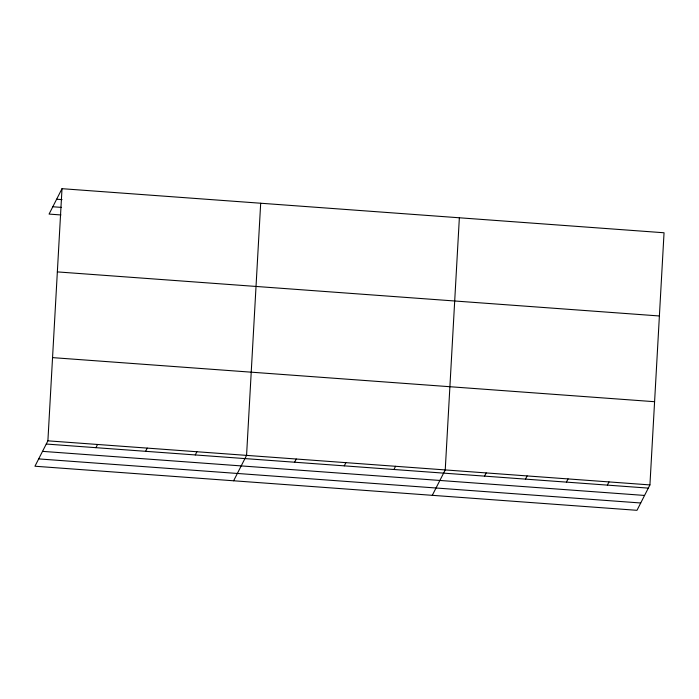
<?xml version="1.0" encoding="UTF-8"?>
<svg xmlns="http://www.w3.org/2000/svg" width="699" height="699" viewBox="0 0 699 699"><rect width="100%" height="100%" fill="white"/><g stroke="black" fill="none" stroke-linecap="round" stroke-linejoin="round"><path stroke-width="1.05" d="M47.89 440.833L62.01 188.686L664.05 232.767L649.93 484.914L636.99 510.314L34.95 466.233L47.89 440.833L649.93 484.914M260.683 203.234L246.564 455.381L233.623 480.781M459.357 217.782L445.237 469.929L432.297 495.32M62.01 188.686L49.07 214.086L60.944 214.951M95.929 447.675L97.554 444.477M145.593 451.309L147.227 448.111M195.266 454.944L196.9 451.746M294.602 462.222L296.236 459.016M344.266 465.857L345.9 462.651M393.939 469.492L395.573 466.294M484.547 476.124L486.181 472.926M525.482 479.121L527.116 475.923M566.426 482.118L568.051 478.92M607.361 485.115L608.995 481.917M56.645 199.215L62.045 199.608M52.801 206.764L61.442 207.393M57.353 271.902L659.393 315.974M52.547 357.626L654.587 401.707M46.256 444.04L648.305 488.112M42.525 451.362L644.565 495.442M38.681 458.911L640.721 502.983"/></g></svg>
